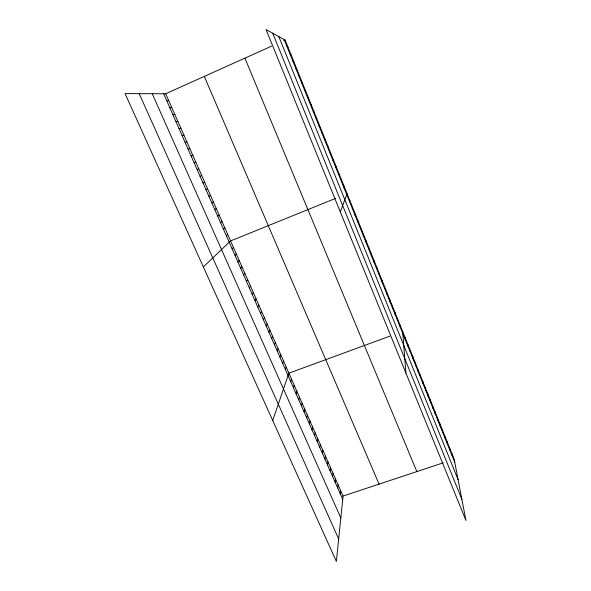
<?xml version="1.0" encoding="UTF-8"?>
<svg xmlns="http://www.w3.org/2000/svg" width="591" height="591" viewBox="0 0 591 591"><rect width="100%" height="100%" fill="white"/><g stroke="black" fill="none" stroke-linecap="round" stroke-linejoin="round"><path stroke-width="0.89" d="M381.971 281.9L381.985 280.23M379.319 275.34L379.363 273.722M376.659 268.75L376.726 267.184M373.992 262.138L374.081 260.631M371.311 255.497L371.429 254.049M368.629 248.833L368.769 247.444M165.687 93.755L343.061 496.071L336.375 561.45L125.063 93.6L165.687 93.755L271.631 46.128M340.202 493.721L340.571 490.419M337.683 488.003L338.067 484.746M365.925 242.147L366.095 240.818M335.149 482.271L335.555 479.05M332.607 476.516L333.036 473.339M330.059 470.739L330.509 467.607M363.221 235.44L363.406 234.162M327.503 464.947L327.975 461.852M324.939 459.133L325.434 456.082M322.361 453.297L322.878 450.29M360.503 228.702L360.717 227.483M319.775 447.446L320.315 444.484M317.182 441.573L317.744 438.655M314.582 435.678L315.166 432.804M357.769 221.935L358.013 220.783M311.974 429.76L312.58 426.931M309.352 423.828L309.98 421.043M306.722 417.867L307.379 415.133M355.036 215.154L355.302 214.053M304.084 411.89L304.764 409.201M301.432 405.891L302.141 403.247M352.288 208.342L352.576 207.301M298.78 399.878L299.504 397.278M296.113 393.835L296.867 391.286M293.439 387.777L294.215 385.273M349.525 201.501L349.842 200.526M290.75 381.69L291.548 379.237M272.71 420.489L288.881 373.18L389.824 336.161M285.357 369.464L286.199 367.1M340.298 211.918L347.094 193.722M282.638 363.317L283.51 361.005M279.92 357.149L280.814 354.888M277.186 350.958L278.11 348.742M344.021 187.864L344.39 187.007M274.446 344.745L275.391 342.581M271.69 338.51L272.665 336.397M268.927 332.253L269.932 330.192M341.273 181.06L341.672 180.262M266.157 325.973L267.184 323.964M263.372 319.672L264.428 317.714M260.587 313.348L261.658 311.442M338.525 174.234L338.939 173.503M257.779 307.002L258.888 305.148M254.972 300.634L256.102 298.824M252.15 294.237L253.303 292.486M335.754 167.379L336.205 166.706M249.313 287.824L250.503 286.125M246.477 281.382L247.688 279.742M332.984 160.501L333.457 159.895M243.625 274.926L244.859 273.33M240.759 268.44L242.022 266.903M237.885 261.924L239.178 260.446M330.199 153.601L330.694 153.054M235.004 255.393L236.326 253.967M232.108 248.841L233.46 247.466M203.341 266.91L230.579 240.943L335.592 198.384M327.399 146.671L327.924 146.191M226.338 235.765L227.742 234.501M223.457 229.242L224.89 228.037M220.569 222.704L222.031 221.551M324.592 139.72L325.146 139.299M217.673 216.136L219.165 215.043M214.762 209.546L216.284 208.512M211.844 202.935L213.395 201.959M321.777 132.739L322.361 132.384M208.911 196.293L210.492 195.377M205.971 189.63L207.581 188.773M203.023 182.944L204.656 182.146M318.948 125.728L319.561 125.44M283.621 40.735L285.121 40.055L454.169 459.2L465.937 520.457L266.039 29.55L285.121 40.055M200.061 176.236L201.723 175.497M197.084 169.499L198.783 168.819M194.099 162.739L195.828 162.119M316.111 118.695L316.746 118.473M343.061 496.071L443.22 462.834M191.107 155.95L192.865 155.396M188.101 149.146L189.888 148.644M313.26 111.633L313.924 111.477M185.079 142.305L186.904 141.87M182.058 135.45L183.904 135.073M179.014 128.565L180.898 128.247M310.401 104.548L311.095 104.452M175.963 121.65L177.876 121.399M172.904 114.713L174.847 114.528M169.831 107.747L171.804 107.628M307.534 97.434L308.251 97.404M166.743 100.758L168.753 100.706M304.653 90.29L305.399 90.334M301.757 83.124L302.533 83.235M298.854 75.929L299.659 76.106M295.936 68.704L296.771 68.948M293.01 61.457L293.875 61.767M290.078 54.173L290.971 54.557M287.13 46.866L288.053 47.324M139.203 93.651L338.673 538.977M152.249 93.703L340.822 517.982M163.648 93.747L342.721 499.417M204.309 76.387L379.075 484.118M244.91 58.14L416.847 471.581M272.71 33.222L461.881 499.336M284.168 39.531L454.775 462.325M278.834 36.598L458.106 479.67M451.805 453.327L452.381 456.407M449.426 447.431L449.987 450.468M447.04 441.521L447.586 444.506M444.646 435.589L445.171 438.529M442.245 429.635L442.748 432.531M439.837 423.658L440.317 426.503M437.421 417.66L437.879 420.46M434.991 411.646L435.434 414.394M432.553 405.603L432.981 408.315M430.115 399.546L430.514 402.205M427.662 393.466L428.039 396.073M425.202 387.364L425.557 389.927M422.728 381.239L423.067 383.751M420.253 375.093L420.57 377.56M417.763 368.924L418.059 371.34M415.266 362.734L415.539 365.098M412.762 356.528L413.013 358.84M410.25 350.293L410.479 352.554M407.724 344.036L407.93 346.245M405.19 337.757L405.382 339.914M402.648 331.455L405.899 373.017M400.1 325.131L400.24 327.185M397.544 318.785L397.662 320.787M394.973 312.417L395.069 314.368M392.394 306.027L392.468 307.918M389.809 299.615L389.861 301.454M387.208 293.173L387.238 294.961M384.601 286.709L384.608 288.445"/></g></svg>
